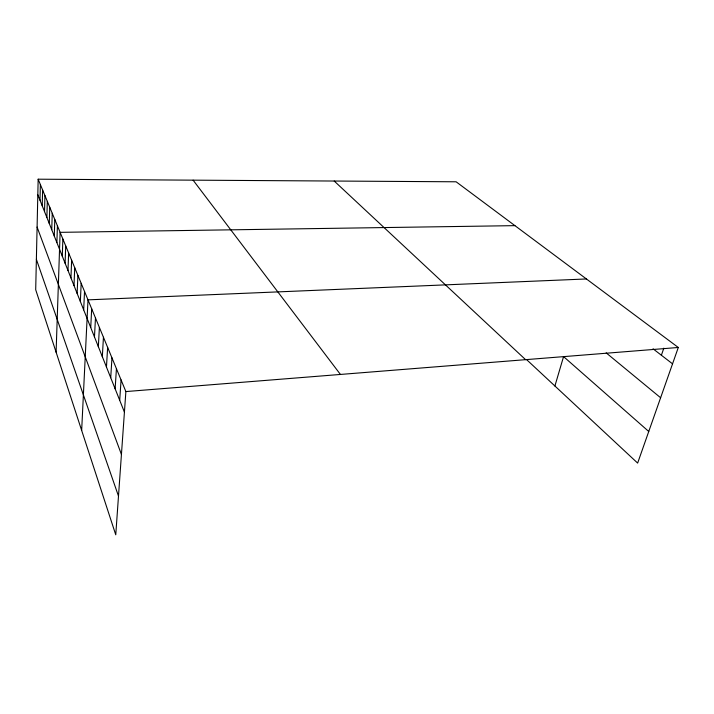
<?xml version="1.0" encoding="UTF-8"?>
<svg xmlns="http://www.w3.org/2000/svg" width="714" height="714" viewBox="0 0 714 714"><rect width="100%" height="100%" fill="white"/><g stroke="black" fill="none" stroke-linecap="round" stroke-linejoin="round"><path stroke-width="1.07" d="M38.163 179.196L35.7 289.741L115.757 534.804L125.878 391.567L38.163 179.196L456.121 181.793L678.3 347.477L637.638 463.091L526.593 359.615M40.002 200.223L40.368 184.533M42.233 205.837L42.626 190.004M44.527 211.594L44.937 195.609M46.874 217.484L47.311 201.348M49.284 223.527L49.739 207.238M51.756 229.721L52.238 213.272M54.282 236.075L54.791 219.466M56.879 242.59L57.415 225.82M56.103 352.207L60.11 232.345L514.91 225.642M62.279 256.147L62.877 239.038M65.09 263.198L65.724 245.919M67.982 270.445L68.642 252.988M70.945 277.889L71.641 260.253M73.997 285.546L74.729 267.723M77.13 293.409L77.897 275.408M80.352 301.513L81.173 283.324M83.681 309.849L84.529 291.464M81.664 430.444L88 299.853L586.417 278.96M90.732 327.548L91.678 308.76M94.471 336.946L95.48 317.953M98.345 346.656L99.398 327.449M102.334 356.679L103.45 337.258M106.457 367.032L107.635 347.388M110.724 377.733L111.964 357.866M115.132 388.809L116.436 368.71M119.702 400.259L121.077 379.937M554.903 386.006L563.569 356.598L648.749 431.479M661.387 355.233L663.833 348.146M125.878 391.567L678.3 347.477M653.033 348.798L672.543 363.837M606.168 352.868L660.62 397.76M334.206 181.035L525.593 359.669M193.101 180.16L340.426 374.439M37.815 194.735L124.423 412.13M37.092 227.061L121.434 454.452M36.378 259.352L118.497 496.123"/></g></svg>
